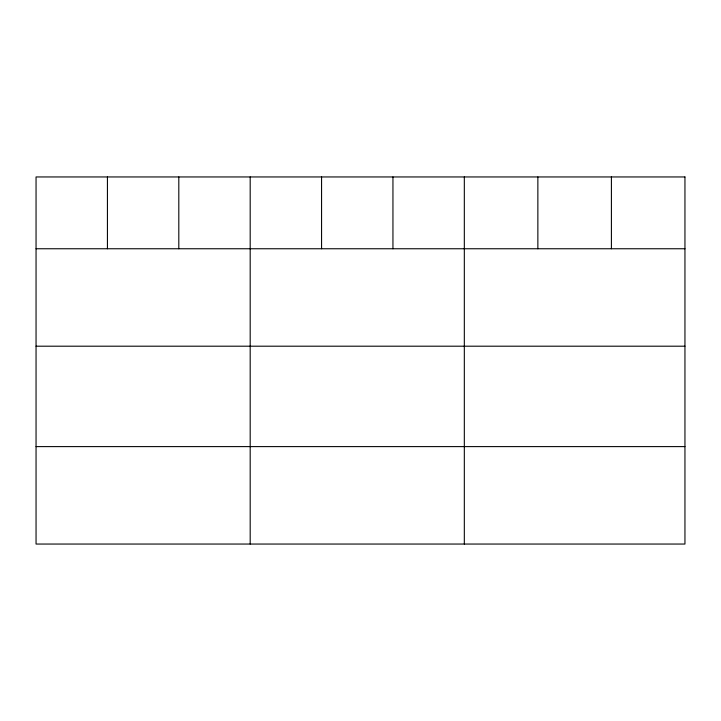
<?xml version="1.0" encoding="UTF-8"?>
<svg xmlns="http://www.w3.org/2000/svg" width="721" height="721" viewBox="0 0 721 721"><rect width="100%" height="100%" fill="white"/><g stroke="black" fill="none" stroke-linecap="round" stroke-linejoin="round"><path stroke-width="1.08" d="M36.05 248.754L684.95 248.754M36.05 346.197L684.95 346.197M36.05 446.605L684.95 446.605M611.408 176.951L611.408 248.754M537.866 176.951L537.866 248.754M464.324 176.951L464.324 544.049M392.945 176.951L392.945 248.754M321.566 176.951L321.566 248.754M250.187 176.951L250.187 544.049M178.808 176.951L178.808 248.754M107.429 176.951L107.429 248.754M684.95 176.951L36.05 176.951L36.05 544.049L684.95 544.049L684.95 176.951"/></g></svg>
